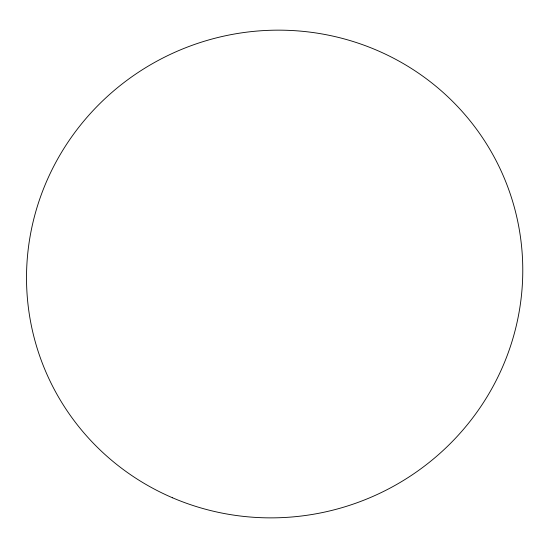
<?xml version="1.0" encoding="UTF-8"?>
<svg xmlns="http://www.w3.org/2000/svg" width="549" height="549" viewBox="0 0 549 549"><rect width="100%" height="100%" fill="white"/><g stroke="black" fill="none" stroke-linecap="round" stroke-linejoin="round"><path stroke-width="0.82" d="M172.544 497.792A248.848 243.132 -20.8 0 0 521.55 246.041A248.848 243.132 -20.8 0 0 129.839 78.205A248.848 243.132 -20.8 0 0 172.544 497.792"/></g></svg>
